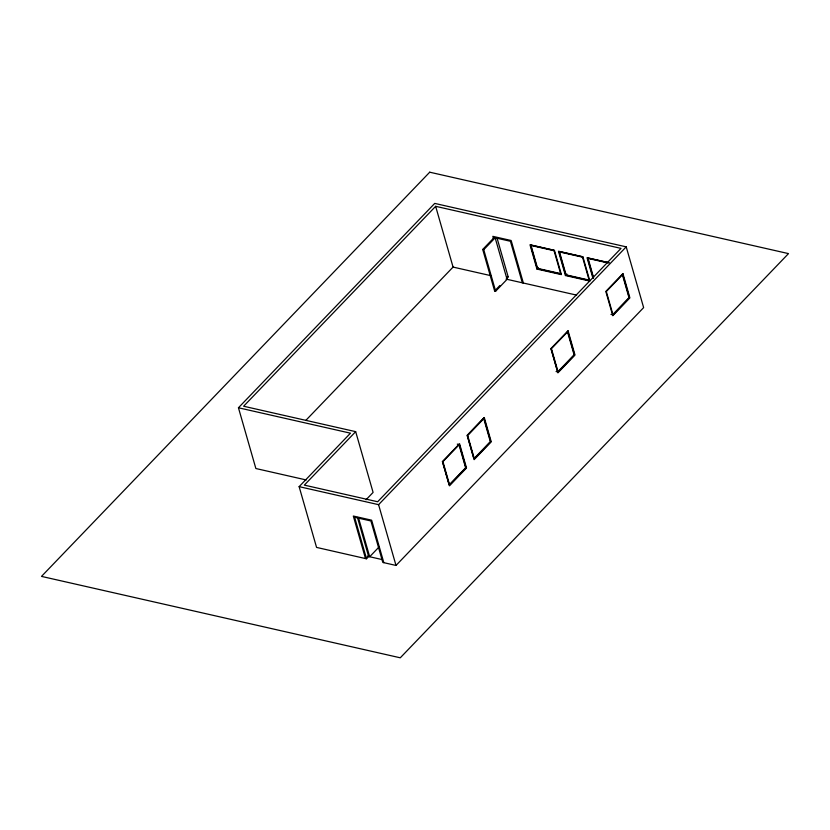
<?xml version="1.0" encoding="UTF-8"?>
<svg xmlns="http://www.w3.org/2000/svg" width="830" height="830" viewBox="0 0 830 830"><rect width="100%" height="100%" fill="white"/><g stroke="black" fill="none" stroke-linecap="round" stroke-linejoin="round"><path stroke-width="1.25" d="M238.449 407.769L434.733 203.402L626.214 246.852L643.634 307.608L396.003 565.438L382.806 562.439L370.917 520.97L354.618 517.277L366.528 558.798L316.562 547.406L299.132 486.65L350.478 433.187L238.449 407.769L255.868 468.525L306.218 479.958M355.676 431.652L304.33 485.114L377.66 501.756L621.016 248.388L435.646 206.317L243.636 406.233L355.676 431.652L373.095 492.418L366.02 499.795M305.928 420.291L453.066 267.084L491.412 275.788M482.718 249.457L483.745 249.695L495.147 237.816L507.057 279.337L495.645 291.216L494.628 290.977L482.718 249.457L494.13 237.577L510.429 241.281L522.329 282.802M494.628 290.977L499.899 285.499M506.746 278.361L508.178 276.878L496.973 237.795M536.958 269.076L561.402 274.626L554.43 250.318L529.986 244.767L536.958 269.076L538.38 267.592M565.427 275.539L589.871 281.08L582.909 256.781L558.455 251.231L565.427 275.539L566.859 274.056M299.132 486.65L378.584 504.671L626.214 246.852M442.432 461.511L459.55 443.697L466.522 467.996L449.404 485.82L442.432 461.511L449.217 484.855L465.609 467.778L458.938 444.486M459.343 444.569L442.94 461.646L449.611 484.938L466.014 467.861L459.343 444.569L457.299 444.112M366.507 558.746L368.655 556.515L357.45 517.443M379.32 546.7L369.672 556.743L358.467 517.671M612.592 314.746L628.995 297.669L622.313 274.377M558.102 371.985L574.505 354.908L567.824 331.616L551.421 348.693L558.102 371.985L556.069 371.529M612.997 314.84L629.389 297.763L622.718 274.471L606.315 291.548L612.997 314.84L610.953 314.383M609.033 262.705L587.038 257.715L592.962 278.372M554.347 250.411L530.93 245.099L537.601 268.391L561.028 273.703M582.826 256.875L559.399 251.563L566.07 274.855L589.497 280.167M608.929 262.799L587.972 258.047L593.595 277.656M607.415 262.82L587.692 258.338L593.315 277.957M507.161 276.639L508.178 276.878M506.03 279.098L576.653 295.127M367.275 556.204L382.443 559.648M567.419 331.523L574.101 354.815L557.698 371.892L551.027 348.6M523.357 283.03L511.156 240.503L492.823 236.343L493.518 238.77M483.745 249.695L495.645 291.216M435.646 206.317L453.066 267.084M378.584 504.671L396.003 565.438M383.823 562.667L371.643 520.192L353.31 516.032L365.511 558.559M429.722 172.194L41.5 576.394L400.278 657.806L788.5 253.607L429.722 172.194M484.274 417.532L467.155 435.345L474.127 459.654L491.246 441.83L484.274 417.532M483.662 418.31L467.259 435.387L473.94 458.679L490.333 441.602L483.662 418.31M568.042 330.745L550.923 348.558L557.895 372.867L575.003 355.043L568.042 330.745M622.925 273.599L605.807 291.413L612.779 315.722L629.897 297.897L622.925 273.599M484.066 418.403L467.664 435.48L474.335 458.772L490.738 441.695L484.066 418.403M554.067 250.712L530.64 245.39L537.321 268.681L560.748 274.004L554.067 250.712M582.536 257.165L559.119 251.853L565.79 275.145L589.217 280.457L582.536 257.165"/></g></svg>
